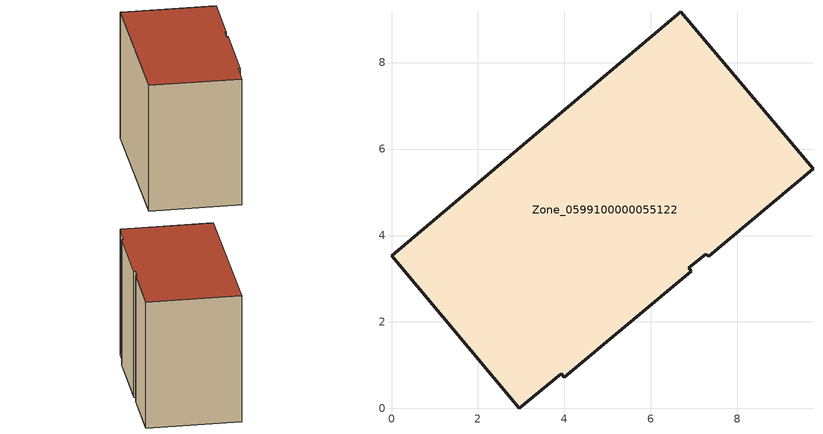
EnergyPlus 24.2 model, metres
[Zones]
Zone_0599100000055122
 floor ground (C_G): 6.87,3.25 6.93,3.18 4,0.72 3.93,0.8 2.96,0 0,3.53 6.69,9.18 9.75,5.54 7.34,3.52 7.27,3.57 z0
 wall outside (C_F): 6.69,9.18 0,3.53 2.96,0 3.93,0.8 4,0.72 6.93,3.18 6.87,3.25 7.27,3.57 7.34,3.52 9.75,5.54 6.69,9.18 z0:6.74
 roof outside (C_R): 7.27,3.57 7.34,3.52 9.75,5.54 6.69,9.18 0,3.53 2.96,0 3.93,0.8 4,0.72 6.93,3.18 6.87,3.25 z6.74
[BUILDING]
Pand.0599100000055122: North Axis=0; Terrain=City; Loads Convergence Tolerance Value=0.04; Temperature Convergence Tolerance Value=0.4; Solar Distribution=FullExterior; Maximum Number of Warmup Days=25; Minimum Number of Warmup Days=1
[Site:Location]
Rotterdam.The.Hague.AP_ZH_NLD Design_Conditions: Latitude=51.96; Longitude=4.45; Time Zone=1; Elevation=-4.5
[SITE:GROUNDTEMPERATURE:BUILDINGSURFACE]
18, 18, 18, 18, 18, 18, 18, 18, 18, 18, 18, 18
[MATERIAL] Thermal Absorptance=0.9; Solar Absorptance=0.7; Visible Absorptance=0.7
Name | Roughness | Thickness | Conductivity | Density | Specific Heat
G.TC.1946 | MediumSmooth | 0.15 | 1 | 540 | 1210
F.TC.1946 | Rough | 0.3 | 0.857143 | 1920 | 840
R.TC.1946 | MediumRough | 0.2 | 0.909091 | 1500 | 1000
[CONSTRUCTION]
C_G: G.TC.1946
C_F: F.TC.1946
C_R: R.TC.1946
[ZONE]
Zone_0599100000055122: Type=1; Multiplier=1; Ceiling Height=Autocalculate; Volume=Autocalculate; Floor Area=autocalculate; Part of Total Floor Area=Yes
[ZONEINFILTRATION:DESIGNFLOWRATE]
Infil_Zone_0599100000055122: Zone or ZoneList or Space or SpaceList=Zone_0599100000055122; Schedule=AlwaysOn; Design Flow Rate Calculation Method=Flow/Area; Flow Rate per Floor Area=0.003; Constant Term Coefficient=1; Temperature Term Coefficient=0; Velocity Term Coefficient=0; Velocity Squared Term Coefficient=0
[HVACTEMPLATE:ZONE:IDEALLOADSAIRSYSTEM]
Zone_0599100000055122: Maximum Heating Supply Air Temperature=50; Minimum Cooling Supply Air Temperature=13; Maximum Heating Supply Air Humidity Ratio=0.0156; Minimum Cooling Supply Air Humidity Ratio=0.0077; Heating Limit=NoLimit; Cooling Limit=NoLimit; Dehumidification Control Type=ConstantSensibleHeatRatio; Cooling Sensible Heat Ratio=0.7; Dehumidification Setpoint=60; Humidification Control Type=None; Humidification Setpoint=30; Outdoor Air Method=None; Outdoor Air Flow Rate per Person=0.00944; Outdoor Air Flow Rate per Zone Floor Area=0; Outdoor Air Flow Rate per Zone=0; Demand Controlled Ventilation Type=None; Outdoor Air Economizer Type=NoEconomizer; Heat Recovery Type=None; Sensible Heat Recovery Effectiveness=0.7; Latent Heat Recovery Effectiveness=0.65
[ZONECONTROL:THERMOSTAT]
ThermostatControl_Zone_0599100000055122: Zone or ZoneList=Zone_0599100000055122; Control Type Schedule=DualSetpointControlType; Control 1=Thermostat_Zone_0599100000055122; Temperature Difference Between Cutout And Setpoint=0
[THERMOSTATSETPOINT:DUALSETPOINT]
Thermostat_Zone_0599100000055122: Heating Setpoint Temperature Schedule=HeatingSetpoint_Zone_0599100000055122; Cooling Setpoint Temperature Schedule=CoolingSetpoint_Zone_0599100000055122
[SCHEDULE:COMPACT]
HeatingSetpoint_Zone_0599100000055122: Through: 12/31, For: AllDays, Until: 24:00, 21
CoolingSetpoint_Zone_0599100000055122: Through: 12/31, For: AllDays, Until: 24:00, 24
DualSetpointControlType: Through: 12/31, For: AllDays, Until: 24:00, 4
AlwaysOn: Through: 12/31, For: AllDays, Until: 24:00, 1
